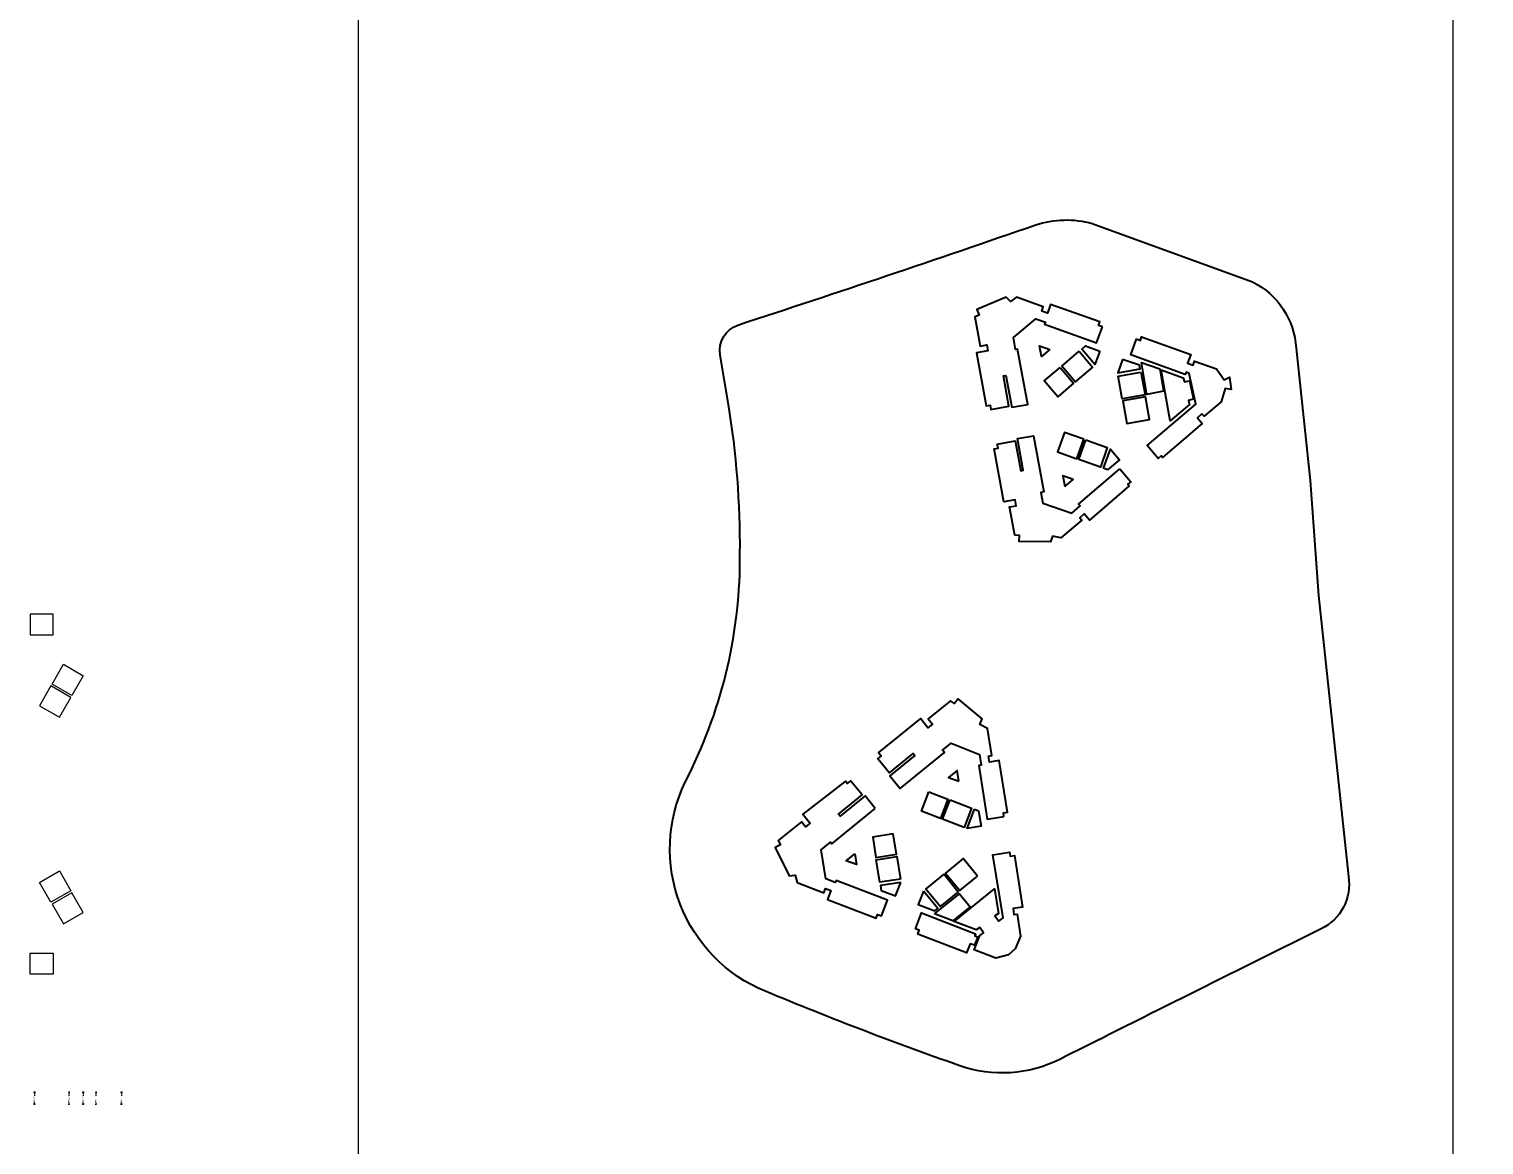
# Model space of a CAD drawing. Header units: metres. Extents: x 256329 to 886268, y -249371 to 355.
# Drawn here: x 286680.4 to 286851.7, y -810.3 to -678.9 of the extents above; entities that cross this region are included whole.
import ezdxf

# ---------------------------------------------------------------- set-up
doc = ezdxf.new("R2010")
doc.units = ezdxf.units.M
doc.header["$MEASUREMENT"] = 0
doc.header["$PDMODE"] = 35
doc.linetypes.add('CONTINOUS', pattern=[0])
doc.linetypes.add('DASHED', pattern=[0.75, 0.5, -0.25])
doc.layers.get('0').update_dxf_attribs({"lineweight": 18})
doc.layers.get('Defpoints').update_dxf_attribs({"lineweight": 20})
doc.layers.add('BLK_2_FLR_1_BLT_UP_AREA', color=22, linetype='Continuous')
doc.layers.add('BLK_2_FLR_1_BLT_UP_AREA_DEDUCT', color=22, linetype='Continuous')
for name, color, linetype, lineweight in [('BLK_2_FLR_1_EXIT_WIDTH_DOOR', 1, 'DASHED', 9), ('BLK_2_FLR_1_EXIT_WIDTH_STAIR', 1, 'DASHED', 9), ('BLK_2_FLR_1_LIFT_1', 1, 'Continuous', 0), ('BLK_2_FLR_1_LIFT_11', 1, 'Continuous', 0), ('BLK_2_FLR_1_LIFT_12', 1, 'Continuous', 0), ('BLK_2_FLR_1_LIFT_5', 1, 'Continuous', 0), ('BLK_2_FLR_1_LIFT_6', 1, 'Continuous', 0), ('BLK_2_FLR_1_LIFT_7', 1, 'Continuous', 0)]:
    doc.layers.add(name, color=color, linetype=linetype, lineweight=lineweight)
doc.styles.get("Standard").update_dxf_attribs({"font": 'arial.ttf'})
doc.dimstyles.new('RM DIM', dxfattribs={"dimtxt": 0.15, "dimasz": 0.1, "dimexe": 0.1, "dimexo": 0.1, "dimgap": 0.09, "dimtad": 0, "dimzin": 0, "dimdsep": 46, "dimtxsty": 'Standard', "dimblk": 'OBLIQUE', "dimcen": 0, "dimdle": 0.1, "dimclrd": 147, "dimclre": 147, "dimclrt": 7, "dimadec": 0, "dimazin": 0, "dimtfac": 1, "dimtofl": 0, "dimtmove": 1, "dimatfit": 2, "dimfxl": 0.125, "dimtolj": 1, "dimtzin": 0, "dimlwd": -1, "dimlwe": -1, "dimarcsym": 0})

# ---------------------------------------------------------------- blocks, each defined once
blk = doc.blocks.new('_Oblique')
at = {"color": 0, "linetype": 'ByBlock', "lineweight": -2}
blk.add_line((-0.5, -0.5), (0.5, 0.5), dxfattribs=at)
blk = doc.blocks.new('*D1449')
at = {"layer": 'BLK_2_FLR_1_EXIT_WIDTH_DOOR', "color": 147, "ltscale": 0.1, "transparency": 16777216}
for p, q in [((286685.246776, -804.11784), (286685.021776, -804.11784)), ((286685.121776, -804.01784), (286685.121776, -804.525884)), ((286685.246776, -805.48944), (286685.021776, -805.48944)), ((286685.121776, -805.58944), (286685.121776, -805.081396))]:
    blk.add_line(p, q, dxfattribs=at)
at = {"layer": 'Defpoints', "color": 0, "ltscale": 0.1, "transparency": 16777216}
for p in [(286685.428839, -804.11784), (286685.121776, -805.48944), (286685.428839, -805.48944)]:
    blk.add_point(p, dxfattribs=at)
at = {"layer": 'BLK_2_FLR_1_EXIT_WIDTH_DOOR', "color": 147, "ltscale": 0.1, "transparency": 16777216, "xscale": 0.1, "yscale": 0.1, "zscale": 0.1}
for p, rotation in [((286685.121776, -804.11784), 90), ((286685.121776, -805.48944), 270)]:
    blk.add_blockref('_Oblique', p, dxfattribs=dict(at, rotation=rotation))
at = {"layer": 'BLK_2_FLR_1_EXIT_WIDTH_DOOR', "color": 7, "ltscale": 0.1, "transparency": 16777216, "insert": (286685.121776, -804.80364), "char_height": 0.15, "attachment_point": 5, "rotation": 90}
blk.add_mtext('\\A1;1.37', dxfattribs=at)
blk = doc.blocks.new('*D1450')
at = {"layer": 'BLK_2_FLR_1_EXIT_WIDTH_STAIR', "color": 147, "ltscale": 0.1, "transparency": 16777216}
for p, q in [((286688.419943, -804.11784), (286688.194943, -804.11784)), ((286688.294943, -804.01784), (286688.294943, -804.525884)), ((286688.419943, -805.48944), (286688.194943, -805.48944)), ((286688.294943, -805.58944), (286688.294943, -805.081396))]:
    blk.add_line(p, q, dxfattribs=at)
at = {"layer": 'Defpoints', "color": 0, "ltscale": 0.1, "transparency": 16777216}
for p in [(286688.602006, -804.11784), (286688.294943, -805.48944), (286688.602006, -805.48944)]:
    blk.add_point(p, dxfattribs=at)
at = {"layer": 'BLK_2_FLR_1_EXIT_WIDTH_STAIR', "color": 147, "ltscale": 0.1, "transparency": 16777216, "xscale": 0.1, "yscale": 0.1, "zscale": 0.1}
for p, rotation in [((286688.294943, -804.11784), 90), ((286688.294943, -805.48944), 270)]:
    blk.add_blockref('_Oblique', p, dxfattribs=dict(at, rotation=rotation))
at = {"layer": 'BLK_2_FLR_1_EXIT_WIDTH_STAIR', "color": 7, "ltscale": 0.1, "transparency": 16777216, "insert": (286688.294943, -804.80364), "char_height": 0.15, "attachment_point": 5, "rotation": 90}
blk.add_mtext('\\A1;1.37', dxfattribs=at)
blk = doc.blocks.new('*D1451')
at = {"layer": 'BLK_2_FLR_1_EXIT_WIDTH_STAIR', "color": 147, "ltscale": 0.1, "transparency": 16777216}
for p, q in [((286691.439472, -804.11784), (286691.214472, -804.11784)), ((286691.314472, -804.01784), (286691.314472, -804.525884)), ((286691.439472, -805.48944), (286691.214472, -805.48944)), ((286691.314472, -805.58944), (286691.314472, -805.081396))]:
    blk.add_line(p, q, dxfattribs=at)
at = {"layer": 'Defpoints', "color": 0, "ltscale": 0.1, "transparency": 16777216}
for p in [(286691.621536, -804.11784), (286691.314472, -805.48944), (286691.621536, -805.48944)]:
    blk.add_point(p, dxfattribs=at)
at = {"layer": 'BLK_2_FLR_1_EXIT_WIDTH_STAIR', "color": 147, "ltscale": 0.1, "transparency": 16777216, "xscale": 0.1, "yscale": 0.1, "zscale": 0.1}
for p, rotation in [((286691.314472, -804.11784), 90), ((286691.314472, -805.48944), 270)]:
    blk.add_blockref('_Oblique', p, dxfattribs=dict(at, rotation=rotation))
at = {"layer": 'BLK_2_FLR_1_EXIT_WIDTH_STAIR', "color": 7, "ltscale": 0.1, "transparency": 16777216, "insert": (286691.314472, -804.80364), "char_height": 0.15, "attachment_point": 5, "rotation": 90}
blk.add_mtext('\\A1;1.37', dxfattribs=at)
blk = doc.blocks.new('*D1452')
at = {"layer": 'BLK_2_FLR_1_EXIT_WIDTH_DOOR', "color": 147, "ltscale": 0.1, "transparency": 16777216}
for p, q in [((286681.181717, -804.11784), (286680.956717, -804.11784)), ((286681.056717, -804.01784), (286681.056717, -804.525884)), ((286681.181717, -805.48944), (286680.956717, -805.48944)), ((286681.056717, -805.58944), (286681.056717, -805.081396))]:
    blk.add_line(p, q, dxfattribs=at)
at = {"layer": 'Defpoints', "color": 0, "ltscale": 0.1, "transparency": 16777216}
for p in [(286681.36378, -804.11784), (286681.056717, -805.48944), (286681.36378, -805.48944)]:
    blk.add_point(p, dxfattribs=at)
at = {"layer": 'BLK_2_FLR_1_EXIT_WIDTH_DOOR', "color": 147, "ltscale": 0.1, "transparency": 16777216, "xscale": 0.1, "yscale": 0.1, "zscale": 0.1}
for p, rotation in [((286681.056717, -804.11784), 90), ((286681.056717, -805.48944), 270)]:
    blk.add_blockref('_Oblique', p, dxfattribs=dict(at, rotation=rotation))
at = {"layer": 'BLK_2_FLR_1_EXIT_WIDTH_DOOR', "color": 7, "ltscale": 0.1, "transparency": 16777216, "insert": (286681.056717, -804.80364), "char_height": 0.15, "attachment_point": 5, "rotation": 90}
blk.add_mtext('\\A1;1.37', dxfattribs=at)
blk = doc.blocks.new('*D1465')
at = {"layer": 'BLK_2_FLR_1_EXIT_WIDTH_DOOR', "color": 147, "ltscale": 0.1, "transparency": 16777216}
for p, q in [((286686.922599, -804.11784), (286686.697599, -804.11784)), ((286686.797599, -804.01784), (286686.797599, -804.525884)), ((286686.922599, -805.48944), (286686.697599, -805.48944)), ((286686.797599, -805.58944), (286686.797599, -805.081396))]:
    blk.add_line(p, q, dxfattribs=at)
at = {"layer": 'Defpoints', "color": 0, "ltscale": 0.1, "transparency": 16777216}
for p in [(286687.104662, -804.11784), (286686.797599, -805.48944), (286687.104662, -805.48944)]:
    blk.add_point(p, dxfattribs=at)
at = {"layer": 'BLK_2_FLR_1_EXIT_WIDTH_DOOR', "color": 147, "ltscale": 0.1, "transparency": 16777216, "xscale": 0.1, "yscale": 0.1, "zscale": 0.1}
for p, rotation in [((286686.797599, -804.11784), 90), ((286686.797599, -805.48944), 270)]:
    blk.add_blockref('_Oblique', p, dxfattribs=dict(at, rotation=rotation))
at = {"layer": 'BLK_2_FLR_1_EXIT_WIDTH_DOOR', "color": 7, "ltscale": 0.1, "transparency": 16777216, "insert": (286686.797599, -804.80364), "char_height": 0.15, "attachment_point": 5, "rotation": 90}
blk.add_mtext('\\A1;1.37', dxfattribs=at)

msp = doc.modelspace()

# ---------------------------------------------------------------- linework, layer by layer
at = {"elevation": 101311.467758}
msp.add_lwpolyline([(286719.223832, -530.169497), (286848.028982, -530.169497), (286848.028982, -834.577933), (286719.223832, -834.577933)], close=True, dxfattribs=at)
at = {"layer": 'BLK_2_FLR_1_BLT_UP_AREA', "color": 14, "linetype": 'CONTINOUS', "elevation": 101113.153553}
msp.add_lwpolyline([(286763.875653, -713.761495, 0.004672), (286798.929046, -701.966438, -0.144172), (286805.592697, -701.794111), (286824.45823, -708.689004, -0.26933), (286829.58134, -716.468362), (286831.224775, -732.073704), (286832.233429, -745.598053), (286835.744992, -778.704827, -0.334868), (286832.528478, -784.843165), (286824.670061, -788.773572, 0.001277), (286801.77504, -800.224573, -0.202785), (286789.995791, -800.979128, -0.015567), (286766.266803, -791.849006, -0.430968), (286758.089759, -766.763453, 0.117898), (286764.120773, -740.608493, 0.042938), (286762.760844, -723.106115), (286761.80601, -717.303623, -0.370217)], format="xyb", close=True, dxfattribs=at)
at = {"layer": 'BLK_2_FLR_1_BLT_UP_AREA_DEDUCT', "color": 14, "linetype": 'CONTINOUS'}
for points, elevation in [([(286806.778917, -713.97555), (286806.30839, -713.806421), (286806.463599, -713.374108), (286800.660388, -711.364451), (286800.304559, -712.363508), (286799.645158, -712.128582), (286799.830312, -711.608523), (286796.660621, -710.480038), (286795.95871, -710.983535), (286795.463452, -710.480276), (286792.010566, -711.945999), (286792.271741, -712.594917), (286791.761743, -712.80018), (286792.398355, -716.251152), (286793.175689, -716.108948), (286793.301655, -716.797521), (286791.95584, -717.048371), (286793.094793, -723.285008), (286793.567432, -723.198763), (286793.657193, -723.690667), (286795.781094, -723.303125), (286795.133941, -719.756498), (286795.429122, -719.702637), (286796.11701, -723.449635), (286797.994672, -723.107008), (286796.807516, -716.601175), (286796.566068, -716.644869), (286796.310416, -715.239373), (286798.951492, -713.021228), (286800.067935, -713.420927), (286799.985576, -713.651577), (286806.104358, -715.851631)], 101215.477227), ([(286810.779295, -715.402893), (286811.250383, -715.570453), (286811.402191, -715.150111), (286817.183908, -717.220506), (286816.815346, -718.254409), (286817.473086, -718.488245), (286817.644123, -718.008053), (286820.224899, -718.927286), (286821.10733, -720.21986), (286821.727878, -719.887322), (286821.925067, -721.343092), (286821.232322, -721.242571), (286820.758, -722.797391), (286818.74648, -724.507085), (286818.504542, -724.222436), (286817.961968, -724.679913), (286818.525303, -725.362491), (286813.852661, -729.358856), (286813.695799, -729.17545), (286813.353665, -729.466191), (286812.065369, -727.950139), (286817.793236, -723.082721), (286817.004149, -719.462424), (286816.628612, -719.328358), (286816.541758, -719.571646), (286810.112758, -717.277148)], 101215.477227), ([(286800.58196, -716.652054), (286799.605201, -717.479854), (286799.377306, -716.219981)], 101316.55521), ([(286804.053171, -716.854313), (286805.632413, -718.712403), (286803.575625, -720.460523), (286801.998301, -718.603729)], 101215.477227), ([(286806.472575, -716.842105), (286805.908674, -718.418953), (286804.358494, -716.596107), (286804.784964, -716.231983)], 101316.618613), ([(286801.802543, -718.76985), (286803.380469, -720.626392), (286801.56185, -722.187864), (286801.523608, -722.217345), (286799.94174, -720.350992)], 101215.490836), ([(286809.162878, -717.802505), (286808.59248, -719.401305), (286811.24292, -718.917213), (286811.164583, -718.488315)], 101316.618613), ([(286813.528264, -718.935114), (286813.995495, -721.569037), (286812.028125, -721.92875), (286811.369039, -718.186813)], 101311.604143), ([(286813.684347, -719.030035), (286816.303558, -719.972193), (286816.444893, -720.440375), (286817.023216, -720.321863), (286817.517765, -722.508342), (286816.913728, -722.646625), (286817.034347, -723.137373), (286814.77834, -725.039632)], 101215.477227), ([(286811.315194, -719.312048), (286811.800062, -721.966736), (286809.130376, -722.456279), (286808.64476, -719.800309)], 101316.618613), ([(286811.844826, -722.212696), (286809.175837, -722.702111), (286809.66003, -725.362671), (286812.329945, -724.868757)], 101215.477227), ([(286808.825993, -730.701435), (286810.116518, -732.217347), (286809.773792, -732.509116), (286809.938563, -732.700118), (286805.266293, -736.730711), (286804.64203, -736.001474), (286804.108777, -736.45553), (286804.349814, -736.739354), (286801.890466, -738.82795), (286800.915106, -738.627058), (286800.677831, -739.286204), (286796.997622, -739.256677), (286797.026669, -738.557568), (286796.473339, -738.498442), (286795.864126, -735.174741), (286796.644355, -735.032707), (286796.518814, -734.343079), (286795.174636, -734.589468), (286794.029952, -728.353947), (286794.496509, -728.268393), (286794.405535, -727.772271), (286796.529102, -727.383142), (286797.178111, -730.924936), (286797.473212, -730.870823), (286796.78761, -727.136044), (286798.666674, -726.792675), (286799.872977, -733.407438), (286799.531887, -733.471617), (286799.764376, -734.745472), (286803.173184, -735.899083), (286804.151427, -735.069218), (286803.956502, -734.839859)], 101215.477227), ([(286804.585776, -727.197356), (286802.320639, -726.404859), (286801.504084, -728.693952), (286803.760727, -729.511077)], 101215.477227), ([(286804.818695, -727.289311), (286807.361742, -728.196456), (286806.541404, -730.496154), (286803.99965, -729.585384)], 101215.76944), ([(286807.398651, -730.801947), (286806.917893, -730.630454), (286807.723276, -728.37268), (286808.796636, -729.61951)], 101215.477227), ([(286802.367439, -732.766895), (286803.343232, -731.939102), (286802.137572, -731.508287)], 101316.55521), ([(286795.193346, -771.640666), (286795.122918, -771.196345), (286795.599788, -771.120209), (286794.630372, -765.033595), (286793.496227, -765.214722), (286793.385002, -764.514543), (286793.385002, -764.518271), (286793.752747, -764.456125), (286793.242336, -761.269713), (286792.370701, -760.788115), (286792.619042, -760.133058), (286789.803891, -757.76246), (286789.371369, -758.312478), (286788.912543, -757.997599), (286786.288493, -760.126564), (286786.788897, -760.741809), (286786.245095, -761.184106), (286785.359475, -760.092926), (286780.434431, -764.091811), (286780.7551, -764.487112), (286780.366957, -764.801975), (286781.727258, -766.478442), (286784.523355, -764.209662), (286784.712364, -764.44266), (286781.760841, -766.836952), (286782.964675, -768.319093), (286788.179738, -764.083281), (286787.967542, -763.805409), (286788.972486, -762.988802), (286792.312374, -764.328929), (286792.515957, -765.595494), (286792.218728, -765.642996), (286793.227226, -771.953418)], 101215.224143), ([(286789.882367, -767.479922), (286789.678896, -766.215837), (286788.686709, -767.023731)], 101311.467758), ([(286780.053494, -770.685529), (286778.847169, -769.201104), (286775.897379, -771.598267), (286775.708151, -771.365417), (286778.505955, -769.091619), (286777.144387, -767.416272), (286776.756239, -767.731606), (286776.537783, -767.465304), (286771.510717, -771.336482), (286772.392055, -772.421989), (286771.848615, -772.863207), (286771.350521, -772.249715), (286768.622899, -774.457555), (286768.870834, -774.972525), (286768.263775, -775.268294), (286769.926683, -778.627058), (286770.617982, -778.517034), (286770.836421, -779.40721), (286773.977475, -780.610621), (286774.175434, -780.093923), (286774.833738, -780.330436), (286774.42428, -781.403206), (286780.15675, -783.582067), (286780.328668, -783.151947), (286780.796132, -783.329366), (286781.503775, -781.461906), (286775.427575, -779.159432), (286775.337106, -779.386638), (286774.228875, -778.964705), (286773.664714, -775.56218), (286774.772042, -774.65963), (286774.927876, -774.85082)], 101215.224143), ([(286786.360594, -768.723256), (286788.602045, -769.579836), (286787.727897, -771.865328), (286785.493657, -770.98862)], 101215.67248), ([(286788.845538, -769.674219), (286791.36717, -770.638021), (286790.493022, -772.923513), (286787.978602, -771.939583)], 101215.54771), ([(286791.727829, -770.776048), (286792.207899, -770.959767), (286792.498665, -772.780933), (286790.864135, -773.034547)], 101215.224143), ([(286782.166632, -773.687013), (286779.746126, -774.074101), (286780.126343, -776.457755), (286782.548402, -776.079766)], 101316.509286), ([(286777.626576, -776.024816), (286777.828541, -777.289143), (286776.632877, -776.831317)], 101316.55521), ([(286783.013401, -778.989941), (286780.594187, -779.378133), (286780.168319, -776.71193), (286782.587493, -776.326691)], 101316.55521), ([(286792.078431, -778.653743), (286790.398633, -776.585753), (286788.303538, -778.288074), (286789.993324, -780.356103)], 101215.308574), ([(286796.502075, -787.206695), (286795.742105, -787.9024), (286794.231211, -788.310608), (286791.701992, -787.332675), (286792.346489, -785.645769), (286792.794884, -785.314643), (286792.343317, -784.703151), (286791.924613, -784.971357), (286789.351988, -783.988382), (286794.079157, -780.151772), (286794.544846, -783.03746), (286794.134112, -783.342996), (286794.576759, -783.93805), (286795.085857, -783.572442), (286793.899252, -776.150032), (286795.86381, -775.835971), (286795.934823, -776.280181), (286796.427803, -776.219673), (286797.378683, -782.298161), (286796.26044, -782.473986), (286796.37139, -783.168448), (286796.734983, -783.110182), (286797.152731, -785.717033)], 101215.181502), ([(286788.111311, -778.416579), (286786.010577, -780.132061), (286787.708409, -782.235092), (286789.800539, -780.528331)], 101316.55521), ([(286783.047601, -779.384051), (286780.6598, -779.766336), (286780.747123, -780.334313), (286782.441569, -780.973227)], 101215.224143), ([(286785.716907, -780.404948), (286785.115744, -782.00468), (286787.071594, -782.748717), (286787.400817, -782.477789)], 101215.224143), ([(286787.029295, -783.100904), (286789.966013, -780.726928), (286791.223464, -782.274968), (286789.178563, -783.922118)], 101311.464475), ([(286792.124314, -785.806728), (286791.745968, -786.795754), (286791.201881, -786.604208), (286790.798062, -787.664045), (286785.060067, -785.470224), (286785.230642, -785.025402), (286784.763436, -784.846216), (286785.475763, -782.988909), (286791.851703, -785.425754), (286791.759383, -785.66718)], 101215.224143)]:
    msp.add_lwpolyline(points, close=True, dxfattribs=dict(at, elevation=elevation))
at = {"layer": 'BLK_2_FLR_1_LIFT_1', "color": 1, "linetype": 'ByBlock', "lineweight": 9, "elevation": 0.042641}
msp.add_lwpolyline([(286680.559361, -750.254987), (286683.259974, -750.254987), (286683.259974, -747.805662), (286680.559361, -747.805662)], close=True, dxfattribs=at)
at = {"layer": 'BLK_2_FLR_1_LIFT_11', "color": 1, "linetype": 'ByBlock', "lineweight": 9, "elevation": 0.042641}
msp.add_lwpolyline([(286685.345534, -780.377916), (286683.007199, -781.727801), (286681.657314, -779.389466), (286683.995649, -778.039581)], close=True, dxfattribs=at)
at = {"layer": 'BLK_2_FLR_1_LIFT_12', "color": 2, "linetype": 'ByBlock', "lineweight": 9, "elevation": 0.124096}
msp.add_lwpolyline([(286684.489092, -784.278597), (286686.815296, -782.935715), (286685.465411, -780.59738), (286683.136647, -781.94174)], close=True, dxfattribs=at)
at = {"layer": 'BLK_2_FLR_1_LIFT_5', "color": 1, "linetype": 'ByBlock', "lineweight": 9, "elevation": 0.042641}
msp.add_lwpolyline([(286685.345534, -757.605562), (286683.007199, -756.255677), (286681.657314, -758.594012), (286683.995649, -759.943897)], close=True, dxfattribs=at)
at = {"layer": 'BLK_2_FLR_1_LIFT_6', "color": 2, "linetype": 'ByBlock', "lineweight": 9, "elevation": 0.124096}
msp.add_lwpolyline([(286684.489092, -753.704882), (286686.815296, -755.047763), (286685.465411, -757.386098), (286683.136647, -756.041738)], close=True, dxfattribs=at)
at = {"layer": 'BLK_2_FLR_1_LIFT_7', "color": 1, "linetype": 'ByBlock', "lineweight": 9, "elevation": 0.042641}
msp.add_lwpolyline([(286680.559361, -787.728491), (286683.259974, -787.728491), (286683.259974, -790.177816), (286680.559361, -790.177816)], close=True, dxfattribs=at)

# ---------------------------------------------------------------- dimensions: what is measured, and where the dimension line sits
at = {"layer": 'BLK_2_FLR_1_EXIT_WIDTH_DOOR', "color": 1, "ltscale": 0.1}
for base, p1, p2, picture, middle in [((286681.056717, -805.48944), (286681.36378, -804.11784), (286681.36378, -805.48944), '*D1452', (286681.056717, -804.80364)), ((286685.121776, -805.48944), (286685.428839, -804.11784), (286685.428839, -805.48944), '*D1449', (286685.121776, -804.80364))]:
    dim = msp.add_linear_dim(base=base, p1=p1, p2=p2, angle=90, dimstyle='RM DIM', override={"dimfxlon": 1, "dimarcsym": 1}, dxfattribs=at)
    dim.commit()
    dim.dimension.update_dxf_attribs({"geometry": picture, "text_midpoint": middle})
at = {"layer": 'BLK_2_FLR_1_EXIT_WIDTH_DOOR', "color": 3, "ltscale": 0.1}
dim = msp.add_linear_dim(base=(286686.797599, -805.48944), p1=(286687.104662, -804.11784), p2=(286687.104662, -805.48944), angle=90, dimstyle='RM DIM', override={"dimfxlon": 1, "dimarcsym": 1}, dxfattribs=at)
dim.commit()
dim.dimension.update_dxf_attribs({"geometry": '*D1465', "text_midpoint": (286686.797599, -804.80364)})
at = {"layer": 'BLK_2_FLR_1_EXIT_WIDTH_STAIR', "color": 7, "ltscale": 0.1}
for base, p1, p2, picture, middle in [((286688.294943, -805.48944), (286688.602006, -804.11784), (286688.602006, -805.48944), '*D1450', (286688.294943, -804.80364)), ((286691.314472, -805.48944), (286691.621536, -804.11784), (286691.621536, -805.48944), '*D1451', (286691.314472, -804.80364))]:
    dim = msp.add_linear_dim(base=base, p1=p1, p2=p2, angle=90, dimstyle='RM DIM', override={"dimfxlon": 1, "dimarcsym": 1}, dxfattribs=at)
    dim.commit()
    dim.dimension.update_dxf_attribs({"geometry": picture, "text_midpoint": middle})

doc.saveas('drawing.dxf')
